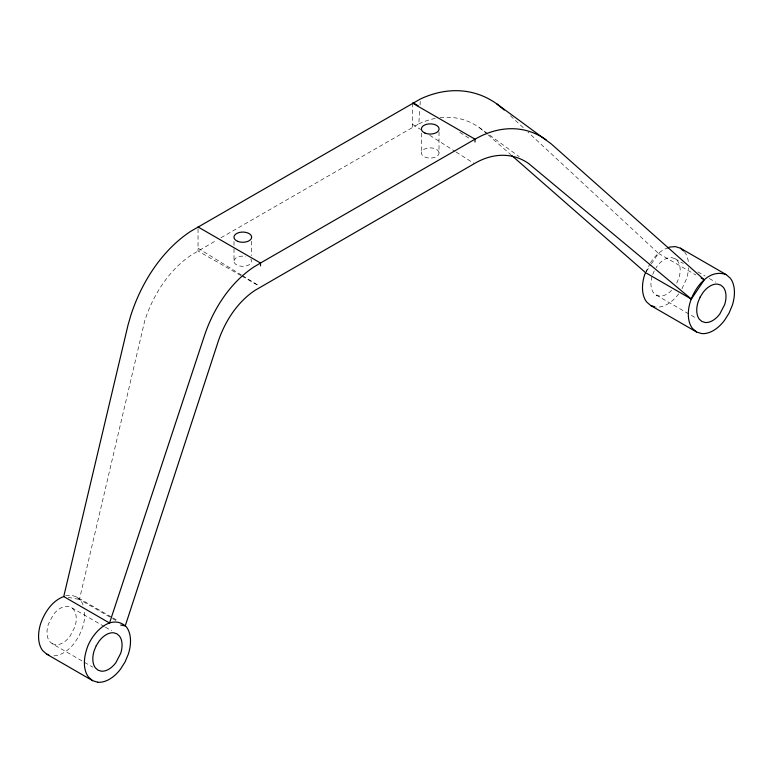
<?xml version="1.0" encoding="UTF-8"?>
<svg xmlns="http://www.w3.org/2000/svg" width="773" height="773" viewBox="0 0 773 773"><rect width="100%" height="100%" fill="white"/><g stroke="black" fill="none" stroke-linecap="round" stroke-linejoin="round"><path stroke-width="0.58" stroke-dasharray="3.87 2.9" d="M220.943 237.775L418.802 123.883L419.729 109.66M420.039 104.925L420.261 101.369M115.873 620.477L79.435 599.433L144.725 320.814A105.234 73.879 -74.2 0 1 191.752 254.752L216.778 240.181M645.532 272.627L649.813 263.912M652.712 274.512L654.364 270.569M676.752 283.14L678.81 278.222A20.185 12.629 -64.5 0 0 677.554 260.916L674.974 258.665L671.756 257.66A20.813 13.015 -64.5 0 0 657.176 266.076L656.055 267.873M650.451 262.907C654.47 256.404 660.268 250.52 667.582 247.911M681.931 288.783L686.443 279.005A31.819 19.905 -64.5 0 0 688.569 267.806M646.18 271.661L650.711 264.926M651.349 263.96L658.461 253.37L528.046 132.164M65.666 595.751L71.406 595.278L76.479 596.862L111.882 617.298M68.217 597.374L79.435 599.433M651.997 276.492A20.185 12.629 -64.5 0 0 653.562 292.793L656.132 295.044L659.35 296.049A20.813 13.015 -64.5 0 0 671.95 289.991M104.365 626.584L71.048 607.346L67.831 606.341A20.813 13.015 -64.5 0 0 53.25 614.757L48.38 624.169A20.185 12.629 -64.5 0 0 49.636 641.474L52.206 643.716L92.818 667.157M52.206 643.716L55.424 644.721A20.813 13.015 -64.5 0 0 70.005 636.305L74.884 626.893A20.185 12.629 -64.5 0 0 73.628 609.588L71.048 607.346M240.896 275.546L198.033 251.003L198.033 226.953M241.939 276.145L258.665 285.73M674.974 258.665L683.303 263.477M697.884 271.893L705.169 276.106M709.334 278.512L715.585 282.116M658.461 253.37L695.951 275.014M656.132 295.044L696.744 318.486M112.926 617.898L117.09 620.304M105.408 627.183L111.66 630.787M198.033 248.172L241.534 275.053M242.548 275.671L259.747 286.3M459.819 132.357L470.96 139.44M412.531 124.337L420.628 129.487M429.74 135.275L455.055 151.373M456.07 152.02L474.293 163.605M440.088 117.68A111.109 78.005 -74.2 0 1 479.54 127.738L519.185 156.648M479.54 127.738L487.348 134.173M76.479 596.862L80.537 600.399A31.819 19.905 -64.5 0 1 83.31 605.655M488.256 134.956L510.856 154.735M510.431 115.776L524.529 128.888M439.006 131.98L439.006 153.595A8.832 5.102 0 0 1 424.928 157.064A8.832 5.102 0 0 1 426.764 148.29A8.832 5.102 0 0 1 439.006 153.595M421.459 133.159L421.459 152.368M412.531 103.118L412.531 127.159M251.611 241.234L251.611 255.66M234.006 241.534L234.006 247.544M234.006 248.742L234.006 260.762A8.832 5.102 0 0 0 244.326 266.241A8.832 5.102 0 0 0 250.819 259.071M418.802 123.883A111.109 78.005 -74.2 0 1 435.837 118.327M234.006 260.762A8.832 5.102 0 0 1 245.843 256.423M84.605 612.264A31.819 19.905 -64.5 0 1 82.518 627.676L79.281 635.435L74.836 642.518A32.814 20.523 -64.5 0 1 52.96 655.852M678.762 293.837A32.814 20.523 -64.5 0 1 655.784 307.103M684.463 251.727A31.819 19.905 -64.5 0 1 688.53 263.593"/><path stroke-width="1.16" d="M97.669 682.23L92.596 680.646L46.776 654.2L42.718 650.653A31.819 19.905 -64.5 0 1 40.737 623.386C44.776 612.187 52.139 600.863 63.734 596.553L128.009 325.124L130.83 315.365A133.787 93.929 -74.2 0 1 190.631 231.378L420.415 98.992A139.652 98.045 -74.2 0 1 496.749 103.843L551.323 143.971L704.28 279.826L691.352 299.074L645.532 272.627L511.755 155.528M645.532 272.627L644.663 274.705A31.819 19.905 -64.5 0 0 646.643 301.982L650.711 305.519L696.521 331.975L701.594 333.559A32.814 20.523 -64.5 0 0 724.572 320.293L729.016 313.21L732.263 305.451A31.819 19.905 -64.5 0 0 730.282 278.174L726.224 274.637L680.404 248.191L675.331 246.597L669.592 247.08L667.582 247.911M120.704 625.057L125.245 625.888L217.812 342.661A83.397 58.545 -74.2 0 1 255.08 290.31L475.009 163.229A89.291 62.69 -74.2 0 1 528.858 163.692L691.352 299.074M726.224 274.637C709.237 268.308 695.236 286.918 690.482 301.161A31.819 19.905 -64.5 0 0 692.463 328.438L696.521 331.975M650.711 305.519L654.77 306.794M46.776 654.2L48.805 654.828M412.531 103.118L475.009 139.188A117.825 82.721 -74.2 0 1 546.067 139.797M701.159 278.019L703.237 279.227M198.033 226.953L260.511 263.023L475.009 139.188L475.009 142.019M63.734 596.553L109.544 623.009L203.927 337.212A111.95 78.595 -74.2 0 1 253.959 266.936L260.511 263.023L260.511 265.854M413.246 102.741L418.309 105.959M496.749 103.843L504.257 110.046M680.404 248.191L683.651 251.022M92.596 680.646L88.537 677.109A31.819 19.905 -64.5 0 1 86.557 649.832C90.663 634.478 110.665 612.081 126.357 626.855A31.819 19.905 -64.5 0 1 128.337 654.132L125.091 661.881L120.646 668.964A32.814 20.523 -64.5 0 1 97.669 682.23M96.248 645.697L94.19 650.615A20.185 12.629 -64.5 0 0 95.446 667.92L98.026 670.162L101.244 671.177A20.813 13.015 -64.5 0 0 115.824 662.751L120.694 653.34A20.185 12.629 -64.5 0 0 119.438 636.044L116.868 633.792L113.65 632.787A20.813 13.015 -64.5 0 0 99.07 641.204L96.248 645.697M700.174 297.025L698.116 301.943A20.185 12.629 -64.5 0 0 699.372 319.249L701.952 321.491L705.169 322.496A20.813 13.015 -64.5 0 0 719.75 314.08L724.62 304.668A20.185 12.629 -64.5 0 0 723.364 287.363L720.794 285.121L717.576 284.116A20.813 13.015 -64.5 0 0 702.995 292.532L700.174 297.025M237.726 241.35A8.832 5.102 0 0 0 251.611 237.63A8.832 5.102 0 0 0 239.089 232.547A8.832 5.102 0 0 0 237.726 241.35M424.928 133.043A8.832 5.102 0 0 0 439.006 129.584A8.832 5.102 0 0 0 426.764 124.269A8.832 5.102 0 0 0 424.928 133.043"/></g></svg>
